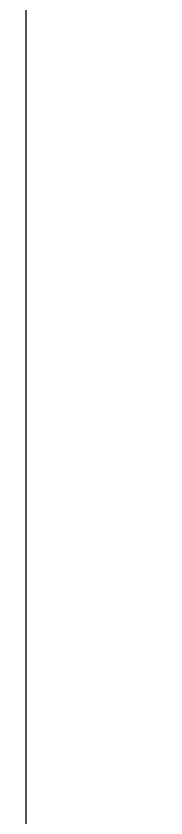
# Model space of a CAD drawing. Header units: millimetres. Extents: x -23600 to 58751, y -29611 to 36794.
# Drawn here: x 20197.5969 to 20197.6506, y 22293.6712 to 22293.9584 of the extents above; entities that cross this region are included whole.
import ezdxf

# ---------------------------------------------------------------- set-up
doc = ezdxf.new("R2010")
doc.units = ezdxf.units.MM
doc.layers.add('A-WALL-PATT', color=111, linetype='Continuous', lineweight=25)
doc.layers.add('I-WALL', color=2, linetype='Continuous', lineweight=9)

msp = doc.modelspace()

# ---------------------------------------------------------------- hatches: boundary and pattern name
at = {"layer": 'A-WALL-PATT', "lineweight": 9}
h = msp.add_hatch(dxfattribs=at)
h.set_pattern_fill('FP_2', color=256, style=0, pattern_type=2)
h.set_pattern_definition([(0, (0, 0), (812.8, 203.2), [33.528, -576.072, 33.528, -576.072, -3251.2]), (0, (0, 0), (812.8, 203.2), [-1219.2, 33.528, -1185.672, 33.528, -576.072, -1422.4]), (0, (0, 0), (812.8, 203.2), [-3048, 33.528, -372.872, 33.528, -982.472]), (120, (304.8, 101.6), (-582.3764, 602.3054), [33.528, -576.072, 33.528, -576.072, -3251.2]), (120, (304.8, 101.6), (-582.3764, 602.3054), [-1219.2, 33.528, -1185.672, 33.528, -576.072, -1422.4]), (120, (304.8, 101.6), (-582.3764, 602.3054), [-3048, 33.528, -372.872, 33.528, -982.472]), (240, (406.4, 508), (-230.4236, -805.5054), [33.528, -576.072, 33.528, -576.072, -3251.2]), (240, (406.4, 508), (-230.4236, -805.5054), [-1219.2, 33.528, -1185.672, 33.528, -576.072, -1422.4]), (240, (406.4, 508), (-230.4236, -805.5054), [-3048, 33.528, -372.872, 33.528, -982.472])])
h.paths.add_polyline_path([(23922.64991, 22293.54076), (24368.89991, 22293.54076), (24368.89991, 22309.04076), (23922.64991, 22309.04076)], flags=0)
h.paths.add_polyline_path([(23830.64991, 22293.54076), (23830.64991, 22309.04076), (22227.60056, 22309.04076), (22227.60056, 22293.54076)], flags=0)
h.paths.add_polyline_path([(21112.60056, 22293.54076), (21174.35056, 22293.54076), (21174.35056, 22309.04076), (21112.60056, 22309.04076)], flags=0)
h.paths.add_polyline_path([(20197.60056, 22293.54076), (20197.60056, 22309.04076), (18256.35056, 22309.04076), (18256.35056, 22293.54076), (19767.02703, 22293.54076)], flags=0)
h.paths.add_polyline_path([(21312.60056, 22293.54076), (21312.60056, 22309.04076), (21266.35056, 22309.04076), (21266.35056, 22293.54076)], flags=0)
h.paths.add_polyline_path([(18164.35056, 22293.54076), (18164.35056, 22309.04076), (17057.60056, 22309.04076), (17057.60056, 22293.54076)], flags=0)
h.paths.add_polyline_path([(14822.60056, 22293.54076), (14884.35056, 22293.54076), (14884.35056, 22309.04076), (14822.60056, 22309.04076)], flags=0)
h.paths.add_polyline_path([(15227.60056, 22293.54076), (15227.60056, 22309.04076), (14976.35056, 22309.04076), (14976.35056, 22293.54076)], flags=0)
h.paths.add_polyline_path([(13907.60056, 22293.54076), (13907.60056, 22309.04076), (12236.35056, 22309.04076), (12236.35056, 22293.54076), (12525.57216, 22293.54076)], flags=0)
h.paths.add_polyline_path([(12144.35056, 22293.54076), (12144.35056, 22309.04076), (8276.35056, 22309.04076), (8276.35056, 22293.54076), (9628.99021, 22293.54076)], flags=0)

# ---------------------------------------------------------------- linework, layer by layer
at = {"layer": 'I-WALL', "lineweight": 25}
msp.add_line((20197.60056, 22186.04076), (20197.60056, 22324.54076), dxfattribs=at)

doc.saveas('drawing.dxf')
